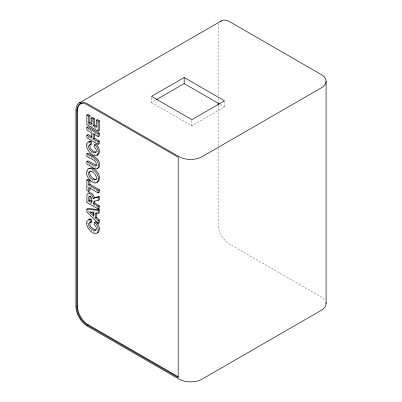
<?xml version="1.0" encoding="UTF-8"?>
<svg xmlns="http://www.w3.org/2000/svg" width="402" height="402" viewBox="0 0 402 402"><rect width="100%" height="100%" fill="white"/><g stroke="black" fill="none" stroke-linecap="round" stroke-linejoin="round"><path stroke-width="0.3" stroke-dasharray="2.01 1.51" d="M88.028 195.704L88.078 194.533M87.887 143.469L87.907 145.921M87.907 170.398L87.922 173.272M97.46 178.006L96.967 179.021M97.465 151.001L97.013 151.891M97.465 228.798L97.013 229.688M97.103 165.182L97.42 164.609M151.519 97.585L151.519 102.465L155.8 99.992M91.294 137.755L92.44 137.092L92.44 131.941L88.003 129.379M151.519 102.465L191.885 125.771L224.542 106.912L224.542 102.038M86.857 202.482L88.003 201.819L97.666 207.402M89.485 212.04L90.631 211.377L91.827 211.552M92.425 211.643L94.817 212L94.817 215.552M96.113 182.372L94.133 181.624M91.907 170.709L93.601 171.438M96.48 168.157L88.003 163.453M94.998 154.7L91.239 152.212M94.998 232.497L91.239 230.009M220.236 104.43L224.542 106.912M88.003 124.032L97.666 129.61M94.349 133.042L96.812 134.464M88.003 137.157L97.666 142.74M88.003 155.7L93.721 159.001M89.907 186.865L97.716 191.372M94.239 159.303L96.153 160.524M92.123 180.347L93.711 181.413M88.867 212.11L88.003 211.216L88.003 208.995M93.204 216.562L94.942 218.346M87.812 222.356L87.907 223.718M218.12 95.877L218.12 28.256A16.216 9.362 60 0 1 218.995 23.693M218.12 98.384L218.12 102.766M218.12 105.269L218.12 145.966M218.12 148.474L218.12 224.231A16.216 9.362 60 0 0 229.587 244.094L321.329 297.063A16.216 9.362 0 0 1 324.841 300.098M191.885 120.283L191.885 125.771M97.379 121.967L97.379 126.816M92.772 200L92.772 201.945M92.41 119.786L92.41 123.947M88.003 185.367L88.003 187.191"/><path stroke-width="0.6" d="M89.882 144.921L89.983 147.258A3.598 2.08 60 0 0 91.174 149.378L93.571 151.273L96.083 152.222M89.882 222.718L89.983 225.055A3.598 2.08 60 0 0 91.174 227.18L93.571 229.07L96.083 230.019M97.098 155.077A7.035 4.06 60 0 0 98.606 154.323C100.721 150.886 98.656 146.348 95.832 143.941L94.686 144.604L93.983 146.75L95.47 148.338A3.221 1.859 60 0 1 96.374 151.016C96.073 154.815 91.324 151.624 90.028 150.041A3.598 2.08 60 0 1 88.832 147.921L88.611 146.479L89.118 144.991L90.5 144.826L91.646 144.167L91.108 141.253L89.435 141.202L88.495 141.881M97.098 232.874A7.035 4.06 60 0 0 98.606 232.12C100.721 228.683 98.656 224.145 95.832 221.743L94.686 222.401L93.983 224.547L95.47 226.14A3.221 1.859 60 0 1 96.374 228.813C96.073 232.612 91.324 229.421 90.028 227.839A3.598 2.08 60 0 1 88.832 225.718L88.611 224.276L89.118 222.788L90.5 222.628L91.646 221.964L91.108 219.05L89.435 219L88.495 219.678M90.103 195.869L89.907 200.291L91.817 201.397M94.877 200.899L94.57 202.985L99.279 205.703L99.279 208.331L98.128 208.995L86.857 202.482L86.932 195.191L87.159 194.091L88.239 193.201C91.103 193.307 92.912 196.297 93.153 198.91C94.576 196.91 97.55 198.131 99.279 196.623L99.279 199.769C97.505 201.377 92.586 199.995 93.425 203.648L98.128 206.362L99.279 205.703M90.294 171.041L89.817 172.071L89.817 173.614A3.95 2.281 60 0 0 90.721 175.986C92.023 177.754 94.189 179.709 96.535 179.312M88.681 168.544C95.254 165.086 103.716 178.428 97.098 182.402M94.751 197.729L95.962 197.146L99.279 196.623M79.279 102.932L221.477 20.834M76.862 110.897A14.884 8.593 60 0 1 87.39 104.821L178.186 157.242L178.186 377.528L87.39 325.102A14.884 8.593 60 0 1 76.862 306.872L76.862 110.897L77.551 110.5A14.884 8.593 60 0 1 81.671 103.234M86.857 115.042L88.762 116.143L88.762 123.168L91.264 124.61L91.264 118.072L93.163 119.168L93.163 125.705L96.229 127.479L96.229 120.203L97.379 119.545L99.279 120.64L99.279 130.539L98.128 131.203L86.857 124.695L86.857 115.042L88.003 114.379L89.907 115.48L89.907 122.504L91.41 123.369M88.762 116.143L89.907 115.48M91.264 118.072L92.41 117.409L94.309 118.51L94.309 125.042L96.354 126.228M93.163 119.168L94.309 118.51M88.762 123.168L89.907 122.504M86.857 135.193L91.294 137.755L91.294 132.605L86.857 130.042L86.857 127.414L88.003 126.751L99.279 133.258L99.279 135.886L98.128 136.549L93.199 133.705L93.199 138.856L98.128 141.7L99.279 141.042L99.279 143.67L98.128 144.328L86.857 137.821L86.857 135.193L88.003 134.529L91.455 136.524M96.229 120.203L98.128 121.303L99.279 120.64M93.163 125.705L94.309 125.042M184.176 77.516L151.519 96.369L191.885 119.675L224.542 100.822L184.176 77.516L184.176 83.611L219.16 103.806M156.338 99.681L184.176 83.611M86.857 127.414L98.128 133.921L99.279 133.258M93.199 138.856L94.349 138.193L99.279 141.042M94.686 144.604C97.51 147.011 99.575 151.544 97.46 154.986A7.035 4.06 60 0 1 94.972 155.695C89.852 155.8 81.817 142.187 89.963 141.916L91.108 141.253M86.857 153.735C91.274 156.499 98.781 158.805 98.324 165.393C98.711 173.835 89.49 164.75 86.857 164.117L86.857 161.488L94.847 166.006L95.957 165.84C98.183 160.378 89.746 158.77 86.857 156.363L86.857 153.735L88.003 153.072C91.661 155.845 97.706 157.011 99.128 162.026C99.465 164.031 100.259 167.88 97.515 168.418M86.857 161.488L88.003 160.825L96.616 165.418M88.762 191.392L86.857 190.292L86.857 179.945L88.003 179.282L89.907 180.382L89.907 184.237L99.279 189.643L99.279 192.272L98.128 192.935L88.762 187.528L88.762 191.392L89.907 190.729L89.907 187.97M86.857 179.945L88.762 181.046L89.907 180.382M88.762 181.046L88.762 184.9L89.907 184.237M88.762 184.9L98.128 190.307L99.279 189.643M88.762 200.955L91.626 202.608L91.485 198.221A1.734 1 60 0 0 90.626 196.789L89.244 196.271L88.802 197.01L88.762 200.955L89.907 200.291M93.535 198.688L94.299 198.246C94.058 195.633 92.254 192.648 89.385 192.538L88.726 192.824M93.425 203.648L94.57 202.985M98.128 223.462L86.857 211.879L86.857 209.1L88.003 208.437L99.279 209.733L99.279 212.593L98.128 213.256L95.57 212.914L95.57 218.12L98.128 220.673L98.128 223.462L99.279 222.798L99.279 220.01L96.716 217.457L96.716 212.829M86.857 209.1L98.128 210.397L99.279 209.733M94.686 222.401C97.51 224.808 99.575 229.341 97.46 232.783A7.035 4.06 60 0 1 94.972 233.492C89.852 233.597 81.817 219.984 89.963 219.713L91.108 219.05M95.57 218.12L96.716 217.457M98.128 220.673L99.279 220.01M76.862 306.872L77.551 306.475L77.551 110.5M87.39 325.102L88.078 324.705L178.332 376.815M90.862 221.869L91.646 221.964M91.47 212.211L93.978 214.718M89.963 141.916L90.5 144.826M89.963 219.713L90.5 222.628M326.077 81.224L326.077 303.681M218.12 103.389L218.12 104.646M98.128 121.303L98.128 131.203M98.128 133.921L98.128 136.549M98.128 141.7L98.128 144.328M98.128 190.307L98.128 192.935M98.128 197.287L98.128 200.432M98.128 206.362L98.128 208.995M98.128 210.397L98.128 213.256M94.349 134.188L94.349 138.193M220.492 21.562A16.216 9.362 60 0 1 229.587 21.638L321.329 74.601A16.216 9.362 0 0 1 321.329 87.842L202.065 156.7A16.216 9.362 0 0 1 179.131 156.7L87.39 103.731A16.216 9.362 60 0 0 75.923 110.354L75.923 306.329A16.216 9.362 60 0 0 87.39 326.193L179.131 379.156A16.216 9.362 0 0 0 202.065 379.156L321.329 310.304A16.216 9.362 0 0 0 325.937 302.46M88.078 324.705A14.884 8.593 60 0 1 77.551 306.475M98.324 179.066C97.374 189 85.325 177.86 86.661 172.373C87.676 162.463 99.671 173.634 98.324 179.066M88.666 172.729L88.671 174.277A3.95 2.281 60 0 0 89.576 176.644C90.842 180.021 97.993 181.85 96.133 176.383C95.5 173.775 90.405 169.086 88.666 172.729M93.671 212.663L89.485 212.04L93.671 216.211L93.671 212.663"/></g></svg>
